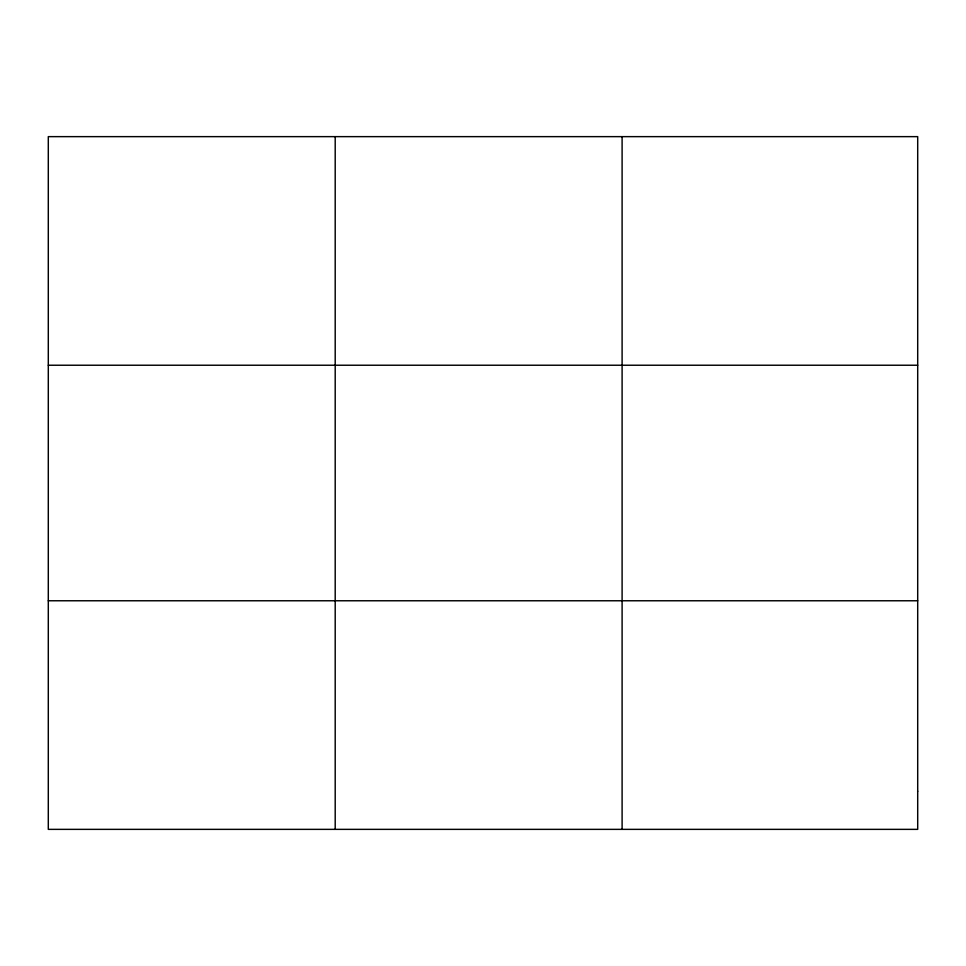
<?xml version="1.0" encoding="UTF-8"?>
<svg xmlns="http://www.w3.org/2000/svg" width="966" height="966" viewBox="0 0 966 966"><rect width="100%" height="100%" fill="white"/><g stroke="black" fill="none" stroke-linecap="round" stroke-linejoin="round"><path stroke-width="1.45" d="M335.202 829.359L335.202 136.641M622.104 829.359L622.104 136.641M48.3 365.233L917.7 365.233M48.3 600.767L917.7 600.767M917.7 791.263L917.7 829.359L48.3 829.359L48.3 136.641L917.7 136.641L917.7 791.263"/></g></svg>
